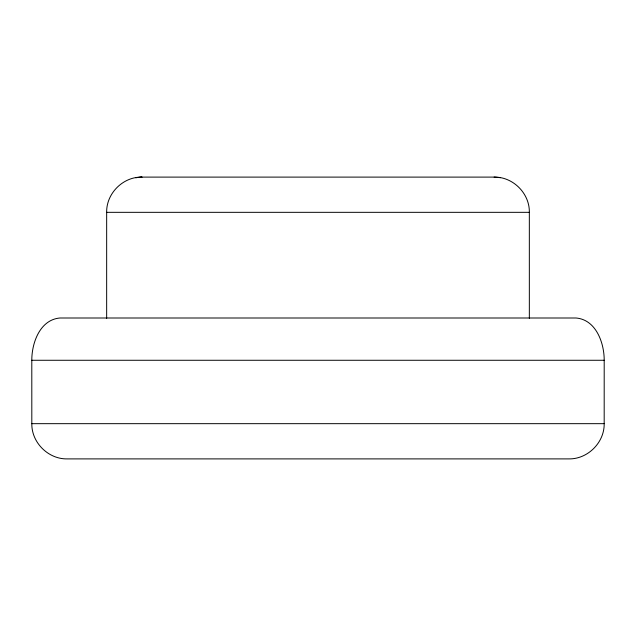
<?xml version="1.0" encoding="UTF-8"?>
<svg xmlns="http://www.w3.org/2000/svg" width="636" height="636" viewBox="0 0 636 636"><rect width="100%" height="100%" fill="white"/><g stroke="black" fill="none" stroke-linecap="round" stroke-linejoin="round"><path stroke-width="0.95" d="M106.657 318.286L106.665 212.329C106.252 193.447 123.01 176.705 141.884 177.102L494.124 177.102C512.998 176.713 529.748 193.447 529.335 212.329L529.343 318.286M604.184 423.671L604.2 360.27C604.256 342.907 596.012 319.646 576.017 318L59.983 318C39.989 319.646 31.744 342.907 31.8 360.27L31.816 423.671C31.506 442.497 48.209 459.176 67.026 458.898L568.974 458.898C587.791 459.176 604.494 442.497 604.184 423.671L31.8 423.671M106.649 212.329L529.351 212.329M31.8 360.27L604.2 360.27M494.116 177.102L500.532 177.69M141.884 177.102L135.691 177.69L141.947 177.102"/></g></svg>
